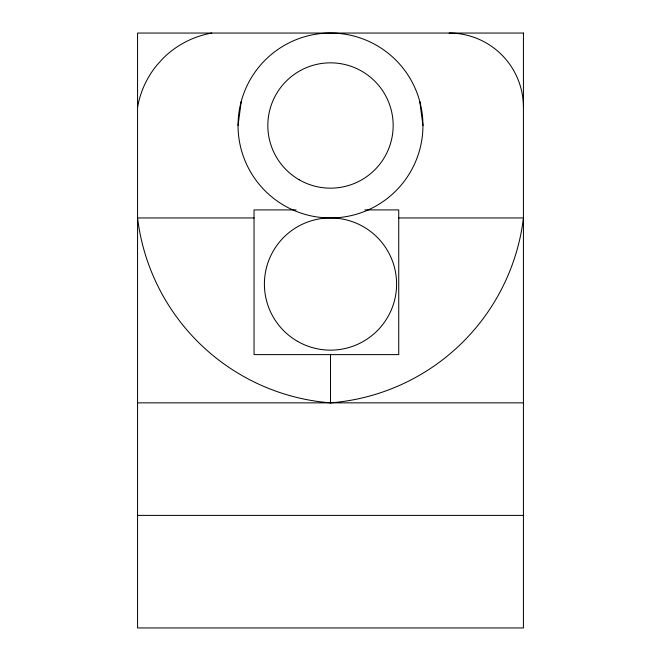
<?xml version="1.0" encoding="UTF-8"?>
<svg xmlns="http://www.w3.org/2000/svg" width="661" height="661" viewBox="0 0 661 661"><rect width="100%" height="100%" fill="white"/><g stroke="black" fill="none" stroke-linecap="round" stroke-linejoin="round"><path stroke-width="0.99" d="M238.051 125.499L241.199 101.571M296.111 209.909L254.031 209.909L254.031 354.618L398.74 354.618L398.74 209.909L364.872 209.909M254.146 217.948L137.562 217.948A210.925 210.925 0 0 0 330.5 402.855A210.925 210.925 0 0 0 523.438 217.948L398.6 217.948M137.562 402.855L523.438 402.855M137.562 515.398L523.438 515.398M419.801 101.571L422.949 125.499A92.449 92.449 0 0 1 284.271 205.563A92.449 92.449 0 0 1 284.271 45.435A92.449 92.449 0 0 1 422.949 125.499M330.5 354.197L330.5 402.855M449.166 33.05A74.272 74.272 0 0 1 523.438 107.322M137.562 107.322A91.375 91.375 0 0 1 156.715 65.365L162.961 58.449A91.375 91.375 0 0 1 211.834 33.05M523.438 33.05L137.562 33.05L137.562 627.95L523.438 627.95L523.438 33.05M297.45 341.283A66.092 66.092 0 0 0 396.592 284.048A66.092 66.092 0 0 0 297.45 226.806A66.092 66.092 0 0 0 297.45 341.283M299.169 179.767A62.663 62.663 0 0 0 393.163 125.499A62.663 62.663 0 0 0 299.169 71.231A62.663 62.663 0 0 0 299.169 179.767"/></g></svg>
